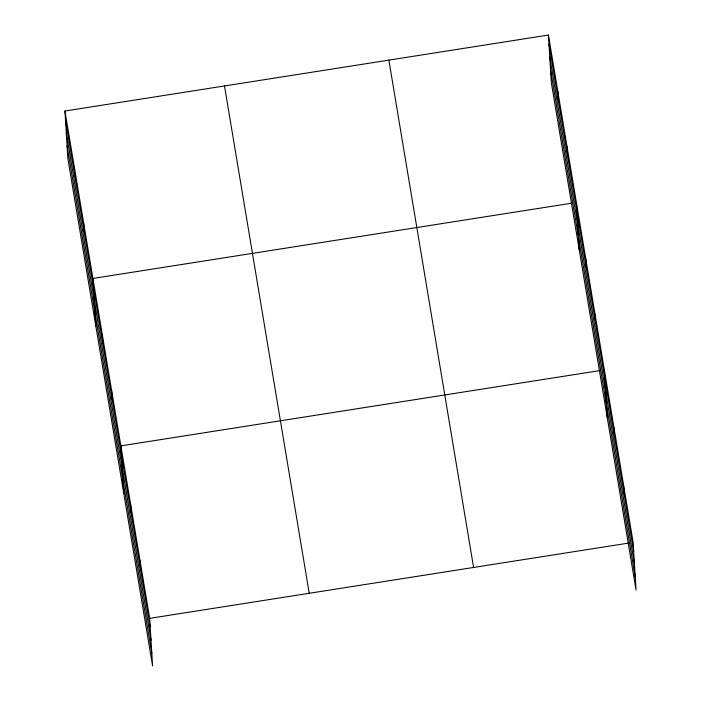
<?xml version="1.0" encoding="UTF-8"?>
<svg xmlns="http://www.w3.org/2000/svg" width="701" height="701" viewBox="0 0 701 701"><rect width="100%" height="100%" fill="white"/><g stroke="black" fill="none" stroke-linecap="round" stroke-linejoin="round"><path stroke-width="1.05" d="M64.948 111.03L149.681 618.361L152.59 665.95L67.866 158.628L64.948 111.03L548.41 35.05L633.134 542.372L636.052 589.97L551.319 82.639L548.41 35.05M572.112 203.132L92.909 278.446L95.818 326.044M600.074 370.557L120.87 445.871L123.779 493.46M149.681 618.361L628.885 543.047M548.971 44.163L633.695 551.494M549.742 56.86L634.475 564.191M550.548 69.942L635.272 577.273M388.871 60.128L473.596 567.451M224.495 85.96L309.22 593.283M65.508 120.151L150.233 627.474M66.288 132.848L151.013 640.171M67.086 145.931L151.81 653.253M623.531 484.882L624.092 493.995M613.936 427.382L614.488 436.495M604.332 369.883L607.241 417.481M595.009 314.083L595.57 323.196M585.694 258.275L586.246 267.388M576.371 202.466L579.28 250.055M567.048 146.658L567.608 155.78M557.733 90.858L558.285 99.971M140.077 560.861L140.629 569.974M130.474 503.362L131.034 512.475M111.555 390.063L112.107 399.176M102.232 334.254L102.793 343.367M83.594 222.646L84.146 231.759M74.271 166.838L74.832 175.951"/></g></svg>
